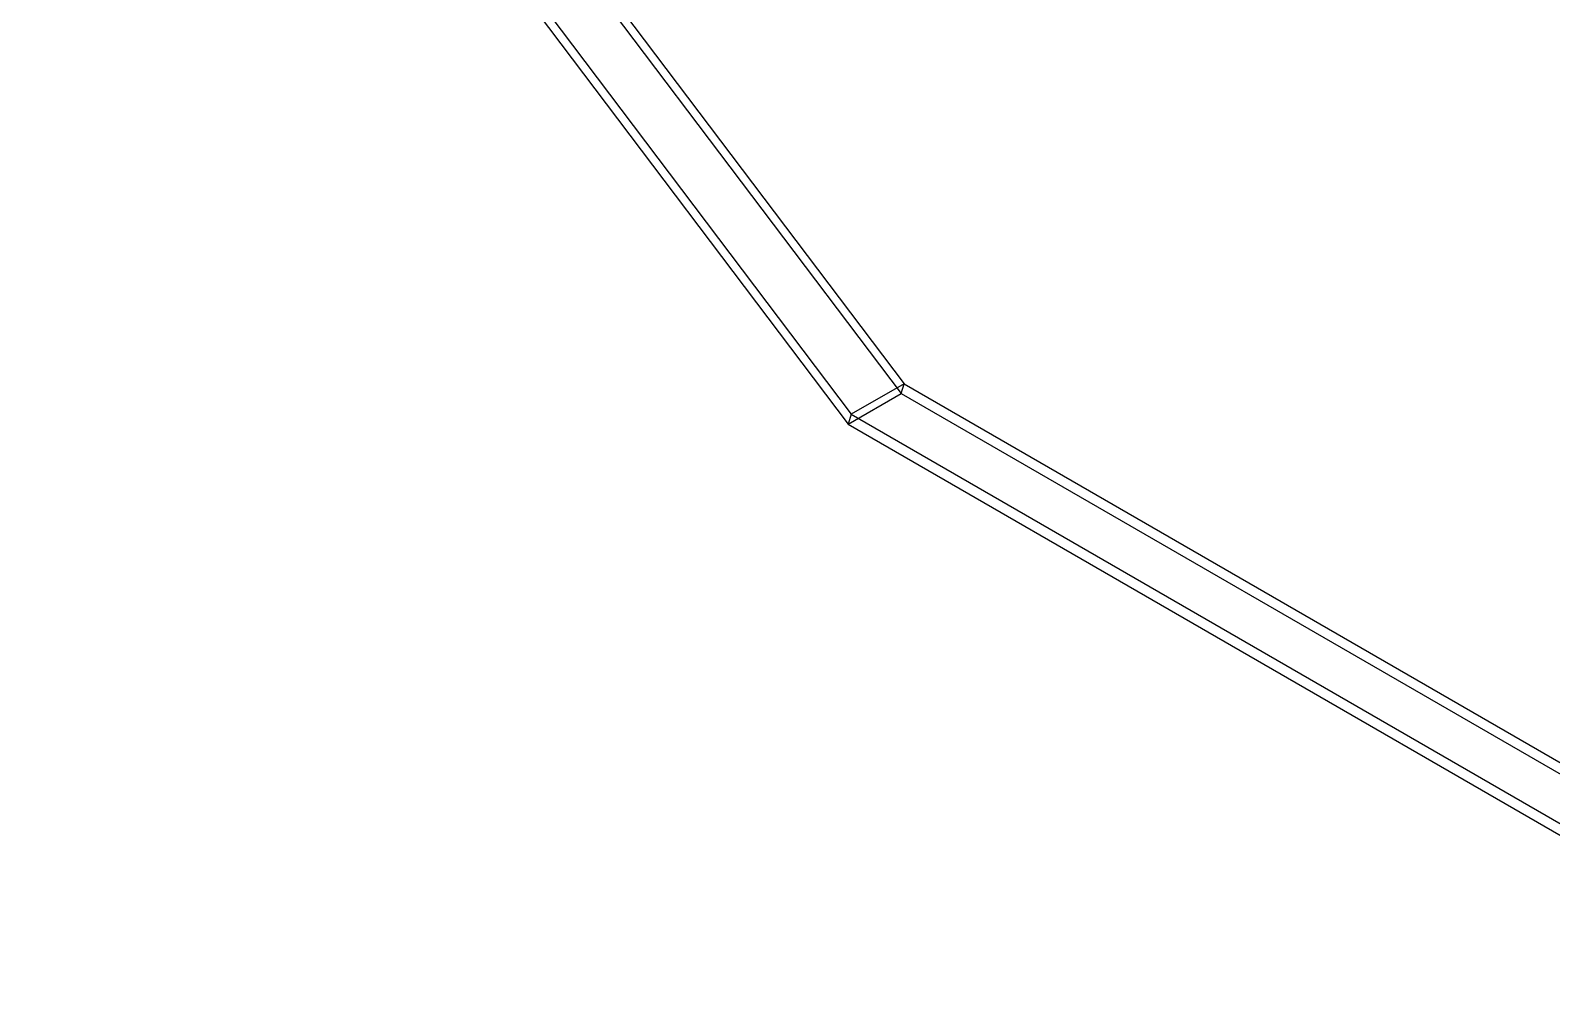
# Model space of a CAD drawing. Header units: inches. Extents: x 21 to 1475, y 21 to 947.
# Drawn here: x 1312.06 to 1337.14, y 489.76 to 505.56 of the extents above; entities that cross this region are included whole.
import ezdxf

# ---------------------------------------------------------------- set-up
doc = ezdxf.new("R2010")
doc.units = ezdxf.units.IN
doc.header["$MEASUREMENT"] = 0

msp = doc.modelspace()

# ---------------------------------------------------------------- linework, layer by layer
at = {"layer": 'OUTLINE'}
for p, q in [((1292.857, 544.238), (1326.464, 499.738)), ((1292.809, 544.077), (1326.416, 499.577)), ((1291.985, 543.734), (1325.592, 499.234)), ((1291.936, 543.573), (1325.543, 499.073)), ((1325.543, 499.073), (1326.416, 499.577)), ((1326.464, 499.738), (1325.592, 499.234)), ((1326.416, 499.577), (1326.464, 499.738)), ((1326.416, 499.577), (1342.538, 490.269)), ((1326.464, 499.738), (1342.586, 490.43)), ((1325.592, 499.234), (1325.543, 499.073)), ((1325.543, 499.073), (1341.665, 489.765)), ((1325.592, 499.234), (1341.713, 489.926))]:
    msp.add_line(p, q, dxfattribs=at)

doc.saveas('drawing.dxf')
